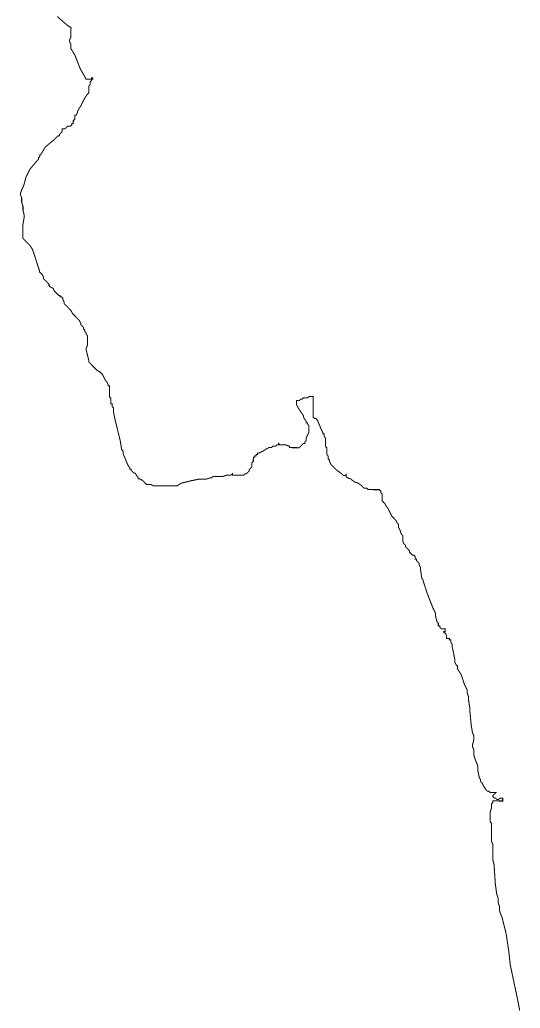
# Model space of a CAD drawing. Header units: metres. Extents: x 290190 to 339802, y 1811045 to 1991312.
# Drawn here: x 312025 to 313472, y 1904033 to 1906888 of the extents above; entities that cross this region are included whole.
import ezdxf

# ---------------------------------------------------------------- set-up
doc = ezdxf.new("R2010")
doc.units = ezdxf.units.M
doc.header["$MEASUREMENT"] = 0
doc.layers.add('HAZARDS LINE', color=1, linetype='Continuous')

msp = doc.modelspace()

# ---------------------------------------------------------------- linework, layer by layer
at = {"layer": 'HAZARDS LINE', "lineweight": 18}
msp.add_lwpolyline([(313470.1, 1904026.5, 3, 3, 0), (313462.3, 1904066.6, 3, 3, 0), (313442.7, 1904158.8, 3, 3, 0), (313438.9, 1904194.9, 3, 3, 0), (313431.1, 1904247, 3, 3, 0), (313427.2, 1904263, 3, 3, 0), (313419.3, 1904295.1, 3, 3, 0), (313411.4, 1904315.2, 3, 3, 0), (313411.5, 1904327.2, 3, 3, 0), (313407.5, 1904339.3, 3, 3, 0), (313407.6, 1904351.3, 3, 3, 0), (313403.6, 1904363.3, 3, 3, 0), (313399.7, 1904391.4, 3, 3, 0), (313396, 1904447.5, 3, 3, 0), (313392.1, 1904463.5, 3, 3, 0), (313392.3, 1904507.6, 3, 3, 0), (313388.3, 1904515.6, 3, 3, 0), (313388.5, 1904567.7, 3, 3, 0), (313384.6, 1904571.7, 3, 3, 0), (313384.7, 1904599.8, 3, 3, 0), (313388.8, 1904611.8, 3, 3, 0), (313388.8, 1904623.8, 3, 3, 0), (313392.8, 1904627.8, 3, 3, 0), (313392.9, 1904631.8, 3, 3, 0), (313420.9, 1904631.7, 3, 3, 0), (313420.9, 1904639.7, 3, 3, 0), (313412.9, 1904639.7, 3, 3, 0), (313408.9, 1904635.7, 3, 3, 0), (313404.9, 1904635.7, 3, 3, 0), (313400.9, 1904639.8, 3, 3, 0), (313396.9, 1904639.8, 3, 3, 0), (313392.9, 1904643.8, 3, 3, 0), (313392.9, 1904647.8, 3, 3, 0), (313396.9, 1904651.8, 3, 3, 0), (313401, 1904655.8, 3, 3, 0), (313385, 1904655.9, 3, 3, 0), (313381, 1904659.9, 3, 3, 0), (313377, 1904659.9, 3, 3, 0), (313373, 1904663.9, 3, 3, 0), (313365, 1904676, 3, 3, 0), (313361, 1904684, 3, 3, 0), (313357.1, 1904688, 3, 3, 0), (313357.1, 1904692.1, 3, 3, 0), (313353.1, 1904700.1, 3, 3, 0), (313349.2, 1904720.1, 3, 3, 0), (313349.3, 1904732.2, 3, 3, 0), (313341.3, 1904752.2, 3, 3, 0), (313337.4, 1904764.3, 3, 3, 0), (313337.5, 1904780.3, 3, 3, 0), (313333.5, 1904788.3, 3, 3, 0), (313333.5, 1904792.3, 3, 3, 0), (313337.6, 1904808.3, 3, 3, 0), (313337.7, 1904820.3, 3, 3, 0), (313333.7, 1904828.4, 3, 3, 0), (313329.8, 1904852.4, 3, 3, 0), (313326, 1904892.5, 3, 3, 0), (313326, 1904900.5, 3, 3, 0), (313322.1, 1904924.6, 3, 3, 0), (313322.2, 1904932.6, 3, 3, 0), (313318.2, 1904944.6, 3, 3, 0), (313318.2, 1904952.6, 3, 3, 0), (313310.3, 1904968.7, 3, 3, 0), (313302.4, 1904992.8, 3, 3, 0), (313298.4, 1905000.8, 3, 3, 0), (313290.5, 1905012.9, 3, 3, 0), (313290.5, 1905020.9, 3, 3, 0), (313286.5, 1905024.9, 3, 3, 0), (313282.6, 1905032.9, 3, 3, 0), (313282.6, 1905041, 3, 3, 0), (313278.7, 1905061, 3, 3, 0), (313274.8, 1905077, 3, 3, 0), (313274.8, 1905085.1, 3, 3, 0), (313270.8, 1905089.1, 3, 3, 0), (313270.8, 1905097.1, 3, 3, 0), (313266.8, 1905097.1, 3, 3, 0), (313266.9, 1905101.1, 3, 3, 0), (313258.8, 1905101.2, 3, 3, 0), (313258.9, 1905109.2, 3, 3, 0), (313254.9, 1905117.2, 3, 3, 0), (313250.9, 1905117.2, 3, 3, 0), (313250.9, 1905121.2, 3, 3, 0), (313254.9, 1905121.2, 3, 3, 0), (313255, 1905129.2, 3, 3, 0), (313243, 1905129.3, 3, 3, 0), (313239, 1905133.3, 3, 3, 0), (313239, 1905137.3, 3, 3, 0), (313235, 1905137.3, 3, 3, 0), (313235, 1905145.3, 3, 3, 0), (313231, 1905149.4, 3, 3, 0), (313227.1, 1905165.4, 3, 3, 0), (313227.1, 1905173.4, 3, 3, 0), (313223.2, 1905181.5, 3, 3, 0), (313219.2, 1905189.5, 3, 3, 0), (313211.3, 1905209.6, 3, 3, 0), (313203.4, 1905229.6, 3, 3, 0), (313191.5, 1905265.7, 3, 3, 0), (313191.5, 1905269.7, 3, 3, 0), (313187.5, 1905273.8, 3, 3, 0), (313183.7, 1905297.8, 3, 3, 0), (313183.7, 1905305.8, 3, 3, 0), (313179.7, 1905313.9, 3, 3, 0), (313179.7, 1905317.9, 3, 3, 0), (313171.8, 1905325.9, 3, 3, 0), (313171.8, 1905329.9, 3, 3, 0), (313167.8, 1905330, 3, 3, 0), (313167.8, 1905338, 3, 3, 0), (313163.8, 1905342, 3, 3, 0), (313159.8, 1905342, 3, 3, 0), (313151.9, 1905350.1, 3, 3, 0), (313151.9, 1905354.1, 3, 3, 0), (313143.9, 1905362.1, 3, 3, 0), (313139.9, 1905366.1, 3, 3, 0), (313139.9, 1905370.1, 3, 3, 0), (313135.9, 1905374.2, 3, 3, 0), (313132, 1905382.2, 3, 3, 0), (313132, 1905398.2, 3, 3, 0), (313128.1, 1905402.3, 3, 3, 0), (313124.1, 1905414.3, 3, 3, 0), (313120.1, 1905422.3, 3, 3, 0), (313120.2, 1905430.3, 3, 3, 0), (313116.2, 1905434.4, 3, 3, 0), (313112.2, 1905442.4, 3, 3, 0), (313100.3, 1905454.5, 3, 3, 0), (313088.4, 1905478.6, 3, 3, 0), (313084.4, 1905482.6, 3, 3, 0), (313080.4, 1905490.6, 3, 3, 0), (313072.4, 1905498.7, 3, 3, 0), (313072.5, 1905518.7, 3, 3, 0), (313068.5, 1905522.7, 3, 3, 0), (313068.6, 1905526.7, 3, 3, 0), (313064.6, 1905530.8, 3, 3, 0), (313032.5, 1905530.9, 3, 3, 0), (313028.5, 1905534.9, 3, 3, 0), (313020.5, 1905535, 3, 3, 0), (313016.5, 1905539, 3, 3, 0), (313012.6, 1905543, 3, 3, 0), (313000.6, 1905551.1, 3, 3, 0), (312996.6, 1905551.1, 3, 3, 0), (312984.6, 1905559.2, 3, 3, 0), (312980.6, 1905563.2, 3, 3, 0), (312976.6, 1905563.2, 3, 3, 0), (312968.6, 1905567.3, 3, 3, 0), (312968.6, 1905575.3, 3, 3, 0), (312964.6, 1905571.3, 3, 3, 0), (312960.6, 1905571.3, 3, 3, 0), (312952.6, 1905579.3, 3, 3, 0), (312940.7, 1905587.4, 3, 3, 0), (312932.7, 1905595.5, 3, 3, 0), (312928.7, 1905599.5, 3, 3, 0), (312924.7, 1905603.5, 3, 3, 0), (312920.7, 1905611.5, 3, 3, 0), (312920.8, 1905615.6, 3, 3, 0), (312916.8, 1905619.6, 3, 3, 0), (312916.8, 1905627.6, 3, 3, 0), (312912.8, 1905631.6, 3, 3, 0), (312912.9, 1905651.6, 3, 3, 0), (312908.9, 1905655.7, 3, 3, 0), (312909, 1905679.7, 3, 3, 0), (312905.1, 1905683.7, 3, 3, 0), (312905.1, 1905691.8, 3, 3, 0), (312901.1, 1905691.8, 3, 3, 0), (312901.1, 1905695.8, 3, 3, 0), (312897.1, 1905703.8, 3, 3, 0), (312885.3, 1905731.9, 3, 3, 0), (312881.3, 1905735.9, 3, 3, 0), (312877.3, 1905736, 3, 3, 0), (312873.3, 1905740, 3, 3, 0), (312873.6, 1905800.1, 3, 3, 0), (312861.5, 1905800.1, 3, 3, 0), (312857.5, 1905796.1, 3, 3, 0), (312845.5, 1905796.2, 3, 3, 0), (312841.5, 1905792.2, 3, 3, 0), (312837.5, 1905792.2, 3, 3, 0), (312833.4, 1905788.2, 3, 3, 0), (312825.4, 1905788.3, 3, 3, 0), (312825.4, 1905776.3, 3, 3, 0), (312829.3, 1905768.2, 3, 3, 0), (312845.3, 1905744.1, 3, 3, 0), (312845.2, 1905740.1, 3, 3, 0), (312853.2, 1905728.1, 3, 3, 0), (312853.2, 1905724, 3, 3, 0), (312857.2, 1905724, 3, 3, 0), (312857.2, 1905720, 3, 3, 0), (312861.1, 1905716, 3, 3, 0), (312861, 1905696, 3, 3, 0), (312857, 1905688, 3, 3, 0), (312853, 1905680, 3, 3, 0), (312852.9, 1905672, 3, 3, 0), (312848.9, 1905668, 3, 3, 0), (312848.9, 1905664, 3, 3, 0), (312844.9, 1905664, 3, 3, 0), (312840.9, 1905660, 3, 3, 0), (312836.8, 1905656, 3, 3, 0), (312832.8, 1905652, 3, 3, 0), (312804.8, 1905652.2, 3, 3, 0), (312804.8, 1905656.2, 3, 3, 0), (312792.8, 1905660.2, 3, 3, 0), (312776.8, 1905660.3, 3, 3, 0), (312772.8, 1905664.3, 3, 3, 0), (312772.8, 1905660.3, 3, 3, 0), (312768.8, 1905660.3, 3, 3, 0), (312764.7, 1905656.3, 3, 3, 0), (312756.7, 1905656.4, 3, 3, 0), (312752.7, 1905652.4, 3, 3, 0), (312744.7, 1905652.4, 3, 3, 0), (312740.7, 1905648.4, 3, 3, 0), (312736.6, 1905648.5, 3, 3, 0), (312732.6, 1905644.5, 3, 3, 0), (312716.6, 1905636.5, 3, 3, 0), (312712.6, 1905636.6, 3, 3, 0), (312712.5, 1905632.6, 3, 3, 0), (312708.5, 1905632.6, 3, 3, 0), (312708.5, 1905628.6, 3, 3, 0), (312704.5, 1905628.6, 3, 3, 0), (312704.5, 1905624.6, 3, 3, 0), (312700.5, 1905624.6, 3, 3, 0), (312700.4, 1905612.6, 3, 3, 0), (312696.4, 1905608.6, 3, 3, 0), (312696.3, 1905596.6, 3, 3, 0), (312688.3, 1905588.6, 3, 3, 0), (312688.3, 1905584.6, 3, 3, 0), (312684.3, 1905580.6, 3, 3, 0), (312680.2, 1905576.6, 3, 3, 0), (312676.2, 1905576.6, 3, 3, 0), (312672.2, 1905572.6, 3, 3, 0), (312640.2, 1905572.8, 3, 3, 0), (312640.2, 1905576.8, 3, 3, 0), (312636.2, 1905572.8, 3, 3, 0), (312624.1, 1905572.9, 3, 3, 0), (312612.1, 1905568.9, 3, 3, 0), (312584.1, 1905569.1, 3, 3, 0), (312580, 1905565.1, 3, 3, 0), (312576, 1905565.1, 3, 3, 0), (312564, 1905561.1, 3, 3, 0), (312544, 1905561.2, 3, 3, 0), (312523.9, 1905557.3, 3, 3, 0), (312507.9, 1905553.4, 3, 3, 0), (312491.8, 1905549.4, 3, 3, 0), (312479.8, 1905541.5, 3, 3, 0), (312411.7, 1905541.8, 3, 3, 0), (312403.7, 1905545.9, 3, 3, 0), (312391.7, 1905545.9, 3, 3, 0), (312387.7, 1905549.9, 3, 3, 0), (312379.7, 1905558, 3, 3, 0), (312371.7, 1905562, 3, 3, 0), (312367.7, 1905562, 3, 3, 0), (312367.7, 1905566.1, 3, 3, 0), (312363.7, 1905570.1, 3, 3, 0), (312359.8, 1905578.1, 3, 3, 0), (312355.8, 1905578.1, 3, 3, 0), (312351.8, 1905582.2, 3, 3, 0), (312347.8, 1905586.2, 3, 3, 0), (312347.8, 1905590.2, 3, 3, 0), (312343.8, 1905590.2, 3, 3, 0), (312343.8, 1905594.2, 3, 3, 0), (312339.8, 1905598.2, 3, 3, 0), (312335.9, 1905606.3, 3, 3, 0), (312328, 1905626.3, 3, 3, 0), (312324, 1905634.4, 3, 3, 0), (312324, 1905642.4, 3, 3, 0), (312320, 1905646.4, 3, 3, 0), (312316.1, 1905670.5, 3, 3, 0), (312304.4, 1905718.6, 3, 3, 0), (312300.4, 1905734.6, 3, 3, 0), (312296.5, 1905754.7, 3, 3, 0), (312296.6, 1905766.7, 3, 3, 0), (312292.6, 1905770.7, 3, 3, 0), (312292.6, 1905778.7, 3, 3, 0), (312288.6, 1905778.8, 3, 3, 0), (312288.7, 1905794.8, 3, 3, 0), (312284.7, 1905798.8, 3, 3, 0), (312284.9, 1905830.9, 3, 3, 0), (312280.8, 1905830.9, 3, 3, 0), (312280.9, 1905834.9, 3, 3, 0), (312276.9, 1905842.9, 3, 3, 0), (312272.9, 1905846.9, 3, 3, 0), (312268.9, 1905855, 3, 3, 0), (312265, 1905863, 3, 3, 0), (312257, 1905871.1, 3, 3, 0), (312249, 1905875.1, 3, 3, 0), (312237, 1905887.2, 3, 3, 0), (312233.1, 1905891.2, 3, 3, 0), (312229.1, 1905895.2, 3, 3, 0), (312225.1, 1905899.2, 3, 3, 0), (312225.1, 1905903.3, 3, 3, 0), (312217.2, 1905935.3, 3, 3, 0), (312217.3, 1905939.4, 3, 3, 0), (312221.3, 1905947.3, 3, 3, 0), (312221.4, 1905967.4, 3, 3, 0), (312221.4, 1905975.4, 3, 3, 0), (312217.4, 1905979.4, 3, 3, 0), (312217.5, 1905983.4, 3, 3, 0), (312213.5, 1905987.4, 3, 3, 0), (312213.5, 1905991.5, 3, 3, 0), (312209.5, 1905995.5, 3, 3, 0), (312209.5, 1905999.5, 3, 3, 0), (312205.5, 1906003.5, 3, 3, 0), (312201.6, 1906007.5, 3, 3, 0), (312201.6, 1906011.5, 3, 3, 0), (312197.6, 1906019.6, 3, 3, 0), (312193.6, 1906023.6, 3, 3, 0), (312189.6, 1906027.6, 3, 3, 0), (312181.7, 1906035.7, 3, 3, 0), (312177.7, 1906039.7, 3, 3, 0), (312173.7, 1906047.7, 3, 3, 0), (312169.7, 1906051.8, 3, 3, 0), (312153.8, 1906067.9, 3, 3, 0), (312153.8, 1906071.9, 3, 3, 0), (312149.8, 1906079.9, 3, 3, 0), (312149.8, 1906083.9, 3, 3, 0), (312145.9, 1906087.9, 3, 3, 0), (312141.8, 1906087.9, 3, 3, 0), (312141.9, 1906091.9, 3, 3, 0), (312137.9, 1906092, 3, 3, 0), (312129.9, 1906100, 3, 3, 0), (312125.9, 1906104, 3, 3, 0), (312121.9, 1906112.1, 3, 3, 0), (312113.9, 1906116.1, 3, 3, 0), (312109.9, 1906120.1, 3, 3, 0), (312110, 1906124.1, 3, 3, 0), (312106, 1906128.2, 3, 3, 0), (312098, 1906136.2, 3, 3, 0), (312094, 1906140.2, 3, 3, 0), (312094, 1906144.3, 3, 3, 0), (312090.1, 1906152.3, 3, 3, 0), (312086.1, 1906156.3, 3, 3, 0), (312082.1, 1906160.3, 3, 3, 0), (312082.1, 1906164.3, 3, 3, 0), (312078.2, 1906176.4, 3, 3, 0), (312070.3, 1906200.5, 3, 3, 0), (312066.3, 1906212.5, 3, 3, 0), (312062.4, 1906224.5, 3, 3, 0), (312054.4, 1906236.6, 3, 3, 0), (312042.5, 1906248.7, 3, 3, 0), (312038.5, 1906252.7, 3, 3, 0), (312034.5, 1906256.7, 3, 3, 0), (312034.7, 1906296.8, 3, 3, 0), (312038.8, 1906320.8, 3, 3, 0), (312034.9, 1906336.8, 3, 3, 0), (312034.9, 1906348.9, 3, 3, 0), (312031, 1906360.9, 3, 3, 0), (312031, 1906372.9, 3, 3, 0), (312027.1, 1906384.9, 3, 3, 0), (312031.1, 1906396.9, 3, 3, 0), (312035.2, 1906404.9, 3, 3, 0), (312039.2, 1906416.9, 3, 3, 0), (312043.3, 1906432.9, 3, 3, 0), (312055.4, 1906456.9, 3, 3, 0), (312075.6, 1906480.9, 3, 3, 0), (312079.6, 1906484.9, 3, 3, 0), (312079.6, 1906488.9, 3, 3, 0), (312083.6, 1906492.9, 3, 3, 0), (312083.7, 1906496.9, 3, 3, 0), (312087.7, 1906500.8, 3, 3, 0), (312099.8, 1906520.8, 3, 3, 0), (312123.9, 1906540.7, 3, 3, 0), (312136, 1906552.7, 3, 3, 0), (312140, 1906552.7, 3, 3, 0), (312140, 1906556.7, 3, 3, 0), (312148.1, 1906564.7, 3, 3, 0), (312148.1, 1906572.7, 3, 3, 0), (312156.1, 1906572.6, 3, 3, 0), (312160.1, 1906576.6, 3, 3, 0), (312164.2, 1906580.6, 3, 3, 0), (312172.2, 1906580.6, 3, 3, 0), (312176.2, 1906584.6, 3, 3, 0), (312176.2, 1906588.6, 3, 3, 0), (312180.2, 1906588.6, 3, 3, 0), (312180.3, 1906596.6, 3, 3, 0), (312184.3, 1906600.6, 3, 3, 0), (312184.4, 1906612.6, 3, 3, 0), (312188.4, 1906612.6, 3, 3, 0), (312192.4, 1906620.6, 3, 3, 0), (312192.4, 1906624.6, 3, 3, 0), (312196.4, 1906628.5, 3, 3, 0), (312196.5, 1906632.6, 3, 3, 0), (312200.5, 1906636.5, 3, 3, 0), (312212.6, 1906660.5, 3, 3, 0), (312220.7, 1906672.5, 3, 3, 0), (312224.7, 1906676.5, 3, 3, 0), (312224.8, 1906696.5, 3, 3, 0), (312228.8, 1906700.5, 3, 3, 0), (312228.9, 1906708.5, 3, 3, 0), (312232.9, 1906712.5, 3, 3, 0), (312232.9, 1906716.5, 3, 3, 0), (312236.9, 1906716.5, 3, 3, 0), (312236.9, 1906720.5, 3, 3, 0), (312232.9, 1906720.5, 3, 3, 0), (312232.9, 1906716.5, 3, 3, 0), (312216.9, 1906716.6, 3, 3, 0), (312212.9, 1906724.6, 3, 3, 0), (312201, 1906744.7, 3, 3, 0), (312185.2, 1906784.8, 3, 3, 0), (312173.2, 1906804.9, 3, 3, 0), (312173.3, 1906817, 3, 3, 0), (312169.3, 1906825, 3, 3, 0), (312169.3, 1906829, 3, 3, 0), (312173.4, 1906837, 3, 3, 0), (312173.5, 1906865, 3, 3, 0), (312161.5, 1906873.1, 3, 3, 0), (312133.6, 1906897.3, 3, 3, 0)], format="xyseb", dxfattribs=at)

doc.saveas('drawing.dxf')
